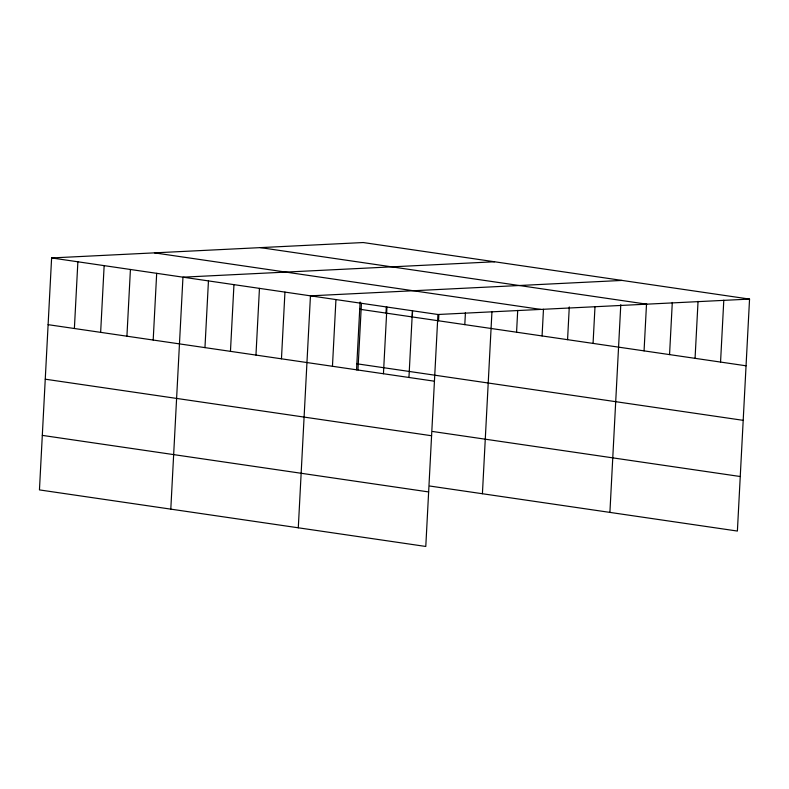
<?xml version="1.0" encoding="UTF-8"?>
<svg xmlns="http://www.w3.org/2000/svg" width="789" height="789" viewBox="0 0 789 789"><rect width="100%" height="100%" fill="white"/><g stroke="black" fill="none" stroke-linecap="round" stroke-linejoin="round"><path stroke-width="1.18" d="M749.55 299.09L363.216 242.539L51.61 257.944L39.45 489.91L425.784 546.461L437.934 314.495L749.55 299.09L737.39 531.056L429.877 486.044M74.383 328.5L77.874 261.79M100.647 332.347L104.148 265.637M126.921 336.193L130.422 269.483M153.194 340.039L156.686 273.329M170.799 509.142L182.959 277.176L494.575 261.77M204.962 347.624L208.454 280.904M230.457 351.352L233.958 284.642M255.961 355.08L259.453 288.37M281.456 358.817L284.947 292.108M298.291 527.802L310.452 295.836L622.057 280.43M332.455 366.283L335.946 299.564M356.539 369.893L360.1 301.98M357.95 370.011L361.441 303.301M385.989 313.095L386.314 307.029M383.444 373.749L386.945 307.029M408.949 377.477L412.44 310.767M412.262 316.941L412.578 310.876M438.536 320.788L438.852 314.722M464.8 324.634L465.441 312.503M482.414 493.727L491.961 311.497M516.568 332.208L517.712 310.383M542.073 335.946L543.473 309.258M567.567 339.674L569.283 306.931M593.062 343.412L594.975 307.02M609.907 512.396L620.785 304.692M644.061 350.878L646.536 303.568M669.555 354.606L672.297 302.453M695.06 358.334L698.048 301.329M720.554 362.072L723.799 300.205M260.39 247.628L646.714 304.169M154.437 252.865L540.771 309.416M51.61 257.944L437.934 314.495M359.725 309.249L746.049 365.8M356.865 363.788L743.199 420.34M48.109 324.664L434.443 381.205M432.727 431.504L740.25 476.517M45.249 379.193L431.583 435.745M42.31 435.38L428.644 491.932"/></g></svg>
